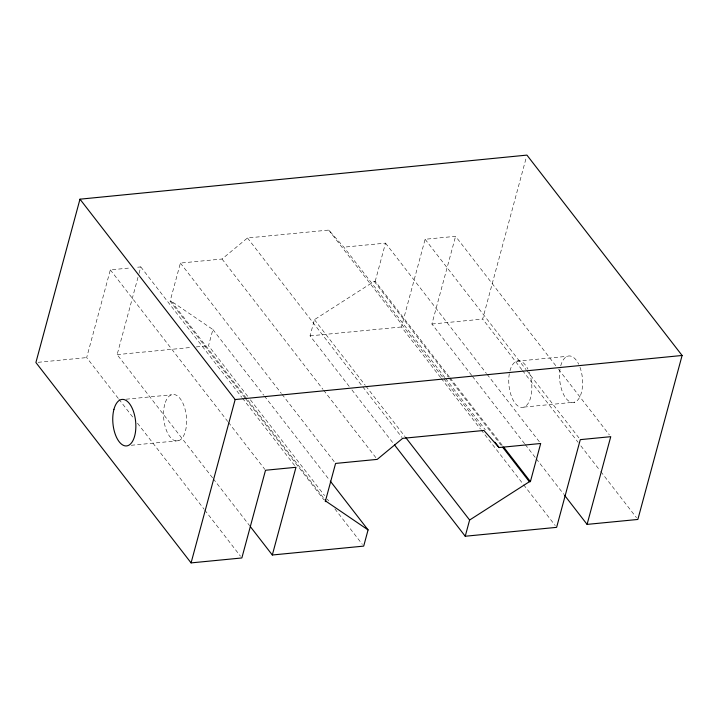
<?xml version="1.0" encoding="UTF-8"?>
<svg xmlns="http://www.w3.org/2000/svg" width="718" height="718" viewBox="0 0 718 718"><rect width="100%" height="100%" fill="white"/><g stroke="black" fill="none" stroke-linecap="round" stroke-linejoin="round"><path stroke-width="0.54" stroke-dasharray="3.59 2.69" d="M118.264 398.373L86.672 357.591L110.339 269.878L131.008 267.868M212.582 477.865L117.133 354.62L138.754 274.491M139.05 273.414L140.8 266.916L135.361 267.446M244.955 397.835L170.112 301.201L180.406 263.066L222.033 259.019L247.486 237.972L328.718 230.074L343.877 247.171L444.819 377.497M247.656 396.273L208.525 345.735L212.896 329.535L171.126 301.102L170.112 301.201M349.199 386.401L310.059 335.862L314.43 319.663L374.204 281.357L375.218 281.259L449.378 377.013M375.218 281.259L385.512 243.124L343.877 247.171M440.583 377.515L401.443 326.977L425.11 239.274L455.571 236.312L555.822 365.749M471.735 375.442L431.904 324.015L455.571 236.312M521.815 369.617L482.675 319.079L526.339 157.26M38.108 362.312L86.672 357.591M117.133 354.62L191.805 347.368M196.265 346.929L208.525 345.735M310.059 335.862L401.443 326.977M431.904 324.015L482.675 319.079M126.135 399.208L171.387 394.801M516.619 361.235L567.391 356.299M131.286 445.277L178.737 440.664M523.978 407.088L574.75 402.152M558.568 369.303L609.376 434.911M425.11 239.274L526.043 369.599M526.734 370.488L579.605 438.761M522.498 370.506L578.116 442.324M580.862 445.869L600.086 470.694M600.778 471.573L636.48 517.678M385.512 243.124L486.445 373.45M487.136 374.338L540.008 442.611M472.417 376.331L524.598 443.706M525.289 444.595L535.592 457.896M536.274 458.784L563.738 494.244M450.06 377.892L502.932 446.165M374.204 281.357L448.364 377.112M449.046 377.991L501.918 446.264M445.501 378.386L485.323 429.813M328.718 230.074L443.383 378.144M444.074 379.023L482.523 428.673M441.265 378.404L480.405 428.942M481.096 429.831L522.982 483.905M523.664 484.794L555.247 525.576M314.43 319.663L365.247 385.27M365.929 386.158L405.069 436.688M247.486 237.972L362.15 386.042M362.841 386.921L401.981 437.459M351.946 389.946L393.141 443.141M222.033 259.019L322.965 389.344M323.656 390.233L375.837 457.617M180.406 263.066L281.339 393.392M282.021 394.281L334.893 462.554M212.896 329.535L263.703 395.142M264.395 396.031L329.625 480.252M250.403 399.818L324.563 495.573M327.309 499.118L328.682 500.895M334.866 508.874L362.33 544.334M171.126 301.102L324.249 498.813M245.646 398.723L323.917 499.8M140.8 266.916L241.733 397.242M242.424 398.131L294.604 465.515M110.339 269.878L227.75 421.484M228.441 422.372L264.834 469.366M213.264 478.753L249.658 525.738M118.946 399.253L134.051 418.765M137.488 423.198L204.091 509.197M204.774 510.085L240.485 556.19M579.973 367.248A23.362 11.38 84.4 0 1 573.287 402.484A23.362 11.38 84.4 0 1 560.049 369.016M560.722 365.866A23.362 11.38 84.4 0 1 578.717 364.268M529.211 372.184A23.362 11.38 84.4 0 1 528.96 402.008A23.362 11.38 84.4 0 1 514.097 401.73A23.362 11.38 84.4 0 1 509.699 371.816M509.951 370.802A23.362 11.38 84.4 0 1 527.945 369.205M164.718 404.378A23.362 11.38 84.4 0 0 175.784 440.924A23.362 11.38 84.4 0 0 184.688 407.896A23.362 11.38 84.4 0 0 164.718 404.378"/><path stroke-width="1.08" d="M564.429 495.133L587.082 524.391L637.853 519.455L682.1 355.473L526.922 155.106L79.976 199.182L35.9 362.527L191.078 562.894L241.858 557.958L265.516 470.254L295.978 467.292L272.319 554.996L363.703 546.111L368.074 529.902L330.307 481.141M191.078 562.894L235.154 399.549L79.976 199.182M587.082 524.391L610.749 436.679L580.288 439.64L556.621 527.353L465.237 536.238L469.617 520.029L529.381 481.724L530.405 481.625L540.69 443.491L499.064 447.538L483.896 430.45L402.663 438.348L377.21 459.385L335.584 463.433L325.29 501.568L326.304 501.469L368.074 529.902M235.154 399.549L682.1 355.473M503.623 447.054L530.405 481.625M502.609 447.152L529.381 481.724M494.935 442.225L499.064 447.538M405.76 437.576L469.617 520.029M394.514 444.918L465.237 536.238M324.931 499.701L326.304 501.469M250.349 526.626L272.319 554.996M113.947 409.314A23.362 11.38 84.4 0 0 125.013 445.86A23.362 11.38 84.4 0 0 133.925 412.832A23.362 11.38 84.4 0 0 113.947 409.314"/></g></svg>
